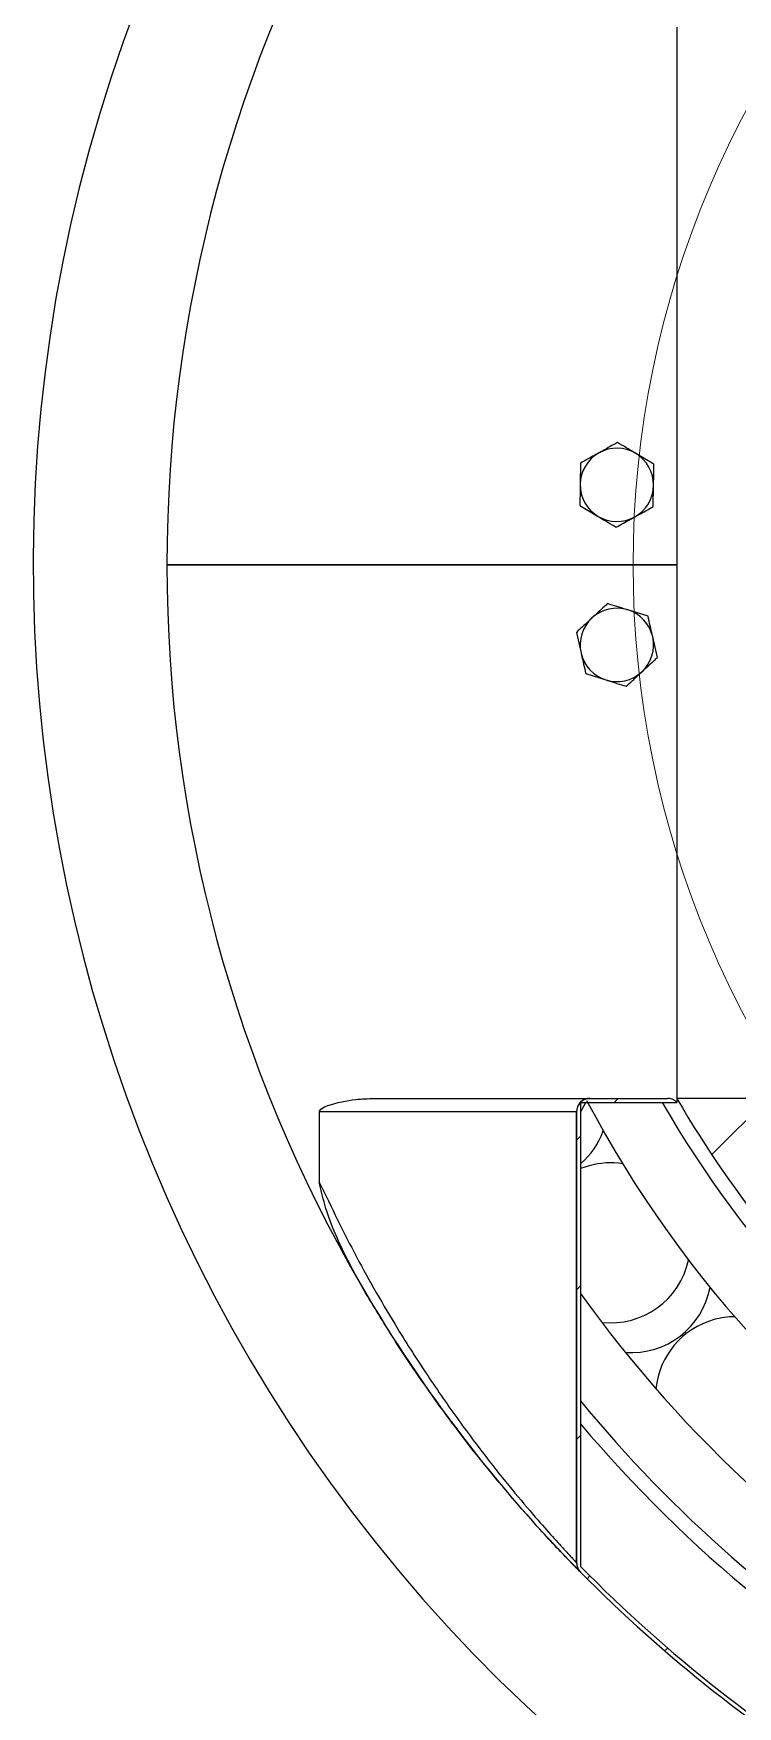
# Model space of a CAD drawing. Header units: millimetres. Extents: x -15 to 1174, y 15 to 856.
# Drawn here: x 87.4 to 108.5, y 372 to 422.2 of the extents above; entities that cross this region are included whole.
import ezdxf

# ---------------------------------------------------------------- set-up
doc = ezdxf.new("R2010")
doc.units = ezdxf.units.MM
doc.layers.get('0').update_dxf_attribs({"lineweight": 25})

# ---------------------------------------------------------------- blocks, each defined once
blk = doc.blocks.new('SW_HATCH_1')
at = {"color": 0, "linetype": 'Continuous', "lineweight": 18}
for p, q in [((-50.49166512365566, 7.879999663292613), (-50.37166512285546, 7.999999664092837)), ((-47.56884666449199, 6.312690061923152), (-45.88153703238079, 7.999999694034346)), ((-51.62037494026389, 6.751289846686667), (-51.50037491572912, 6.871289871221337)), ((-51.62037491032109, 2.261161816094995), (-51.50037488578626, 2.381161840629817)), ((-51.6203748803781, -2.228966214496732), (-51.5003748558433, -2.108966189961916)), ((-51.30687233574907, -6.405591730403505), (-51.22201952200667, -6.320738916661123)), ((-48.97881039475085, -8.56765784993986), (-48.89372467229303, -8.48257212748202))]:
    blk.add_line(p, q, dxfattribs=at)

msp = doc.modelspace()

# ---------------------------------------------------------------- linework, layer by layer
at = {"color": 7, "linetype": 'Continuous', "lineweight": 25}
for p, q in [((106.679578107965, 422.3668069879267), (106.6795782154743, 406.2450934778298)), ((105.9888726680808, 409.2638010827503), (105.4436407940448, 409.5894627735693)), ((103.7891144513909, 409.2964168474694), (103.7796990911216, 408.6614013481907)), ((105.9700419475411, 407.9937700841929), (105.9794573078108, 408.6287855834713)), ((103.770283730852, 408.026385848912), (104.3155156048885, 407.700724158092)), ((106.6795782154734, 406.2452169411229), (91.39238918323932, 406.2452168391788)), ((91.39238918798286, 406.2450933758856), (106.6795782154743, 406.2450934778298)), ((106.6795782154734, 406.2452169411229), (106.6795783229607, 390.1268069879267)), ((105.8129149542534, 404.706736456031), (105.2065318754804, 404.8955032304104)), ((103.6668120739241, 404.2227504778816), (103.8065267913092, 403.6032239400488)), ((106.0923443890226, 403.467683380365), (105.952629671638, 404.0872099181977)), ((103.946241508694, 402.9836974022157), (104.5526245874678, 402.7949306278355)), ((103.6732884923863, 389.846806967879), (95.9605472740467, 389.8468069164458)), ((95.9605472740467, 389.8468069164458), (95.96054728813196, 387.7346296990114)), ((97.59558215386917, 390.2468069273492), (104.0732884897188, 390.2468069705464)), ((103.673294952633, 389.846806967879), (103.6732884923862, 389.846806967879)), ((103.6732885825798, 376.3216983055949), (103.6732884923862, 389.846806967879)), ((103.673294952633, 389.846806967879), (103.6732950428266, 376.3216918455221)), ((103.7932949780523, 389.8341748034423), (103.9447719051794, 390.1268069696892)), ((103.7932949761009, 390.1268069686793), (103.7932950689265, 376.207002892691)), ((103.7932949761009, 390.1268069686793), (106.6803967515773, 390.1268069879322)), ((104.0732950351957, 390.2468069705465), (106.3947395371766, 390.2468069860273)), ((106.6795763394262, 390.2468069879266), (106.6803892605282, 390.246806987932)), ((106.6795763394262, 390.2468069879266), (106.6803892605376, 390.2453990498786)), ((106.6803892605282, 390.246806987932), (106.6803892605376, 390.2453990498786)), ((106.6803892605282, 390.246806987932), (106.6803964217932, 390.2468069879321)), ((106.6803892605376, 390.2453990498786), (106.6803964218027, 390.2453866476653)), ((106.6803964217932, 390.2468069879321), (106.6803964218027, 390.2453866476653)), ((115.7122948123491, 390.2468070481622), (106.6803964217932, 390.2468069879321)), ((104.0451752779713, 388.2274136842076), (103.7932949893329, 388.142572352604)), ((103.6732885825797, 376.3217114068682), (103.6732885825798, 376.3216983055949)), ((103.6732885825798, 376.3216983055949), (103.6732950428266, 376.3216918455221)), ((103.7886087991762, 376.040704676646), (103.7886021922394, 376.0407113705677))]:
    msp.add_line(p, q, dxfattribs=at)
at = {"color": 7, "linetype": 'Continuous', "lineweight": 18}
msp.add_circle((134.392389153832, 406.2468071727379), 29.0290520173001, dxfattribs=at)
at = {"color": 7, "linetype": 'Continuous', "lineweight": 25}
for centre, radius, start, end in [((134.3923891538307, 406.2468071727323), 47.00000000000001, 14.79249742348322, 154.834968234325), ((134.3923891538305, 406.2468071727324), 42.99999999999998, 149.7430985764233, 180.0022835657284), ((134.3923891538307, 406.2468071727323), 47, 154.834968234325, 242.0899445491411), ((104.8795781994657, 408.6450934658316), 1.099999999999462, 119.1505390334883, 179.1505390335075), ((104.8795781994657, 408.6450934658316), 1.100000000000203, 59.15053903340136, 119.1505390334883), ((104.8795781994657, 408.6450934658316), 1.100000000000587, 359.1505390334529, 59.15053903340136), ((104.8795781994657, 408.6450934658316), 1.100000000000718, 179.1505390335075, 239.1505390335362), ((104.8795781994657, 408.6450934658316), 1.100000000000762, 299.150539033491, 359.1505390334529), ((104.8795781994657, 408.6450934658316), 1.100000000000762, 239.1505390335362, 299.150539033491), ((134.3923891538304, 406.2468071727323), 42.99999999999991, 180.00211905583, 210.2569021877431), ((104.8795782314729, 403.8452169291236), 1.100000000000156, 72.70865864437951, 132.7086586444678), ((104.8795782314729, 403.8452169291236), 1.100000000000564, 12.70865864442904, 72.70865864437951), ((104.8795782314729, 403.8452169291236), 1.099999999999449, 132.7086586444678, 192.7086586444855), ((104.8795782314729, 403.8452169291236), 1.10000000000076, 312.7086586444664, 12.70865864442904), ((104.8795782314729, 403.8452169291236), 1.100000000000774, 192.7086586444855, 252.7086586445159), ((104.8795782314729, 403.8452169291236), 1.100000000000774, 252.7086586445159, 312.7086586444664), ((104.0732884923863, 389.8468069705464), 0.4000000000000199, 90.00000038207979, 180.0000003820826), ((134.3923891538307, 406.2468071727324), 34.39999999999997, 207.8274763954814, 238.4491223768626), ((134.3923891538307, 406.2468071727324), 32.43999999999997, 209.7962649798152, 236.2982261009579), ((134.3923891538306, 406.2468071727322), 32, 210.0029369553965, 228.5903782728126), ((102.2169778850198, 390.0992714572469), 2.40000000000001, 311.0561851071859, 339.9003934840325), ((104.6841643412576, 385.9140410430189), 2.399999999999989, 81.1381661291121, 105.4409703622819), ((104.6841643412576, 385.9140410430189), 2.400000000000032, 263.9862135267459, 347.638511437556), ((134.3923891538304, 406.2468071727324), 43.00000000000004, 210.2569021877431, 224.6253086337533), ((134.3923891538307, 406.2468071727324), 37.60000000000026, 215.5305576645622, 239.8879426409397), ((105.3136055823416, 385.0236041627601), 2.400000000000003, 265.7217797837473, 349.374077694558), ((108.436009116314, 381.3015403802519), 2.399999999999982, 105.4409703622812, 174.2641482504444), ((108.436009116314, 381.3015403802519), 2.399999999999982, 90.61185033963449, 105.4409703622812), ((134.3923891538307, 406.2468071727324), 39.56, 219.3320584732561, 238.203341669047), ((134.3923891538304, 406.2468071727324), 40.00000000000002, 220.0950227348636, 241.2702028248807), ((104.0732885825798, 376.3216983082623), 0.4000000000000171, 180.0000003820907, 224.6252961015347), ((134.3923891538304, 406.2468071727324), 42.99999999999996, 224.6253086337533, 238.9270630654939), ((134.3923891538304, 406.2468071727324), 42.87999999999991, 224.4715597153511, 239.3187851633899)]:
    msp.add_arc(centre, radius, start, end, dxfattribs=at)
for points, knots in [([(104.8984089200061, 409.9151244643882), (104.8613520303047, 409.8944560300223), (104.6807776351484, 409.7937408846191), (104.4930023432789, 409.6890094479829), (104.3437616856991, 409.6057706559287)], [0, 0, 0, 0, 0.2052167455371773, 1, 1, 1, 1]), ([(105.4436407940448, 409.5894627735693), (105.430724845209, 409.5971773440788), (105.2466065345598, 409.7071494187321), (105.0661792148674, 409.8149169004213), (104.8984089200061, 409.9151244643882)], [0, 0, 0, 0, 0.0701502680004945, 1, 1, 1, 1]), ([(104.3437616856991, 409.6057706559287), (104.3011030672302, 409.5819778642753), (104.113435141359, 409.4773063108927), (103.9304812595904, 409.3752640097753), (103.7891144513909, 409.2964168474694)], [0, 0, 0, 0, 0.2273090527901248, 1, 1, 1, 1]), ([(105.9794573078108, 408.6287855834713), (105.9796803474338, 408.6438284085317), (105.9828598024708, 408.858265580182), (105.9859755194669, 409.0684039634166), (105.9888726680808, 409.2638010827503)], [0, 0, 0, 0, 0.07015026799966843, 1, 1, 1, 1]), ([(103.7796990911216, 408.6614013481907), (103.7794760514984, 408.6463585231306), (103.7762965964573, 408.4319213514805), (103.7731808794636, 408.2217829682459), (103.770283730852, 408.026385848912)], [0, 0, 0, 0, 0.07015026799845607, 1, 1, 1, 1]), ([(105.4153947132331, 407.6844162757329), (105.5646353708124, 407.7676550677874), (105.7524106626818, 407.8723865044242), (105.9329850578392, 407.9731016498268), (105.9700419475411, 407.9937700841929)], [0, 0, 0, 0, 0.7947832544605883, 0.9999999999999999, 0.9999999999999999, 0.9999999999999999, 0.9999999999999999]), ([(104.3155156048885, 407.700724158092), (104.3284315537237, 407.6930095875831), (104.5125498643737, 407.5830375129322), (104.692977184065, 407.4752700312419), (104.8607474789261, 407.3750624672736)], [0, 0, 0, 0, 0.0701502679969208, 1, 1, 1, 1]), ([(104.8607474789261, 407.3750624672736), (105.0021142871252, 407.45390962958), (105.185068168893, 407.5559519306981), (105.3727360947644, 407.6606234840798), (105.4153947132331, 407.6844162757329)], [0, 0, 0, 0, 0.7726909472110367, 1, 1, 1, 1]), ([(104.6001487967047, 405.0842700047891), (104.5689699195274, 405.0554902398241), (104.4170384721416, 404.9152494183956), (104.2590483437395, 404.7694161115551), (104.1334804353151, 404.6535102413354)], [0, 0, 0, 0, 0.2052167455371751, 1, 1, 1, 1]), ([(105.2065318754804, 404.8955032304104), (105.1921673212544, 404.8999749095542), (104.9873989770213, 404.9637192012191), (104.7867355917351, 405.0261856210502), (104.6001487967047, 405.0842700047891)], [0, 0, 0, 0, 0.07015026800049243, 1, 1, 1, 1]), ([(104.1334804353151, 404.6535102413354), (104.0975883829462, 404.6203799645318), (103.9396885900064, 404.4746300421375), (103.7857550933009, 404.3325412225086), (103.6668120739241, 404.2227504778816)], [0, 0, 0, 0, 0.2273090527901248, 0.9999999999999999, 0.9999999999999999, 0.9999999999999999, 0.9999999999999999]), ([(105.952629671638, 404.0872099181977), (105.9493199822615, 404.1018858266432), (105.9021399860779, 404.3110925604733), (105.8559057998898, 404.5161053596552), (105.8129149542534, 404.706736456031)], [0, 0, 0, 0, 0.07015026799966848, 0.9999999999999999, 0.9999999999999999, 0.9999999999999999, 0.9999999999999999]), ([(103.8065267913092, 403.6032239400488), (103.8098364806854, 403.5885480316034), (103.857016476865, 403.3793412977726), (103.9032506630555, 403.1743284985914), (103.946241508694, 402.9836974022157)], [0, 0, 0, 0, 0.07015026799845583, 1, 1, 1, 1]), ([(105.6256760276319, 403.0369236169106), (105.7512439360559, 403.1528294871305), (105.9092340644577, 403.2986627939717), (106.0611655118447, 403.4389036153997), (106.0923443890226, 403.467683380365)], [0, 0, 0, 0, 0.7947832544605908, 0.9999999999999999, 0.9999999999999999, 0.9999999999999999, 0.9999999999999999]), ([(105.1590076662423, 402.606163853457), (105.2779506856185, 402.7159545980846), (105.4318841823231, 402.8580434177139), (105.5897839752632, 403.0037933401073), (105.6256760276319, 403.0369236169106)], [0, 0, 0, 0, 0.7726909472110415, 1, 1, 1, 1]), ([(104.5526245874678, 402.7949306278355), (104.566989141693, 402.7904589486922), (104.7717574859264, 402.7267146570297), (104.9724208712118, 402.6642482371973), (105.1590076662423, 402.606163853457)], [0, 0, 0, 0, 0.07015026799690995, 0.9999999999999999, 0.9999999999999999, 0.9999999999999999, 0.9999999999999999]), ([(95.9605472740467, 389.8468069164458), (95.96149360577627, 389.8548973105082), (95.96368277537387, 389.8736129935614), (95.98535435928132, 389.9069166415066), (96.06437388371462, 389.9729974587171), (96.42002133189364, 390.1137894322694), (96.94977381541393, 390.2188414117422), (97.41532861202336, 390.2390013866996), (97.59558215386917, 390.2468069273492)], [0, 0, 0, 0, 0.01399600223964488, 0.03237725380324151, 0.06696845764521207, 0.1915747634714567, 0.686993854938146, 1, 1, 1, 1]), ([(104.0732950351957, 390.2468069705465), (104.0726105728239, 390.2468058160228), (104.0271583510567, 390.2467291490364), (103.9362848486514, 390.2307571127197), (103.8170403413773, 390.1638809247041), (103.7377554177527, 390.0737675131365), (103.686525176418, 389.9672771662233), (103.6733804289498, 389.8930789869419), (103.6732963426035, 389.8475594189135), (103.673294952633, 389.846806967879)], [0, 0, 0, 0, 0.003282362576550939, 0.2179676749358724, 0.4326529865579307, 0.6473382695525439, 0.781706363042611, 0.9963915458763546, 1, 1, 1, 1]), ([(106.6803967515773, 390.1268069879322), (106.6576537638329, 390.1471361633596), (106.6139210750476, 390.1862273114627), (106.5201853371194, 390.2316249340652), (106.4446469185997, 390.2464984936682), (106.3973104884696, 390.2467910942131), (106.3947395371766, 390.2468069860273)], [0, 0, 0, 0, 0.2871776774913161, 0.5522164518109608, 0.9756798370932319, 0.9999999999999999, 0.9999999999999999, 0.9999999999999999, 0.9999999999999999]), ([(97.25007226577439, 384.5800516198763), (97.12207193746401, 384.813899266534), (96.68547375293143, 385.6115336111934), (96.20334917434138, 386.657481013496), (96.01115274841847, 387.5101273037519), (95.96054728813196, 387.7346296990114)], [0, 0, 0, 0, 0.2340500785036091, 0.7983248223914048, 1, 1, 1, 1]), ([(95.96054728813196, 387.7346296990114), (96.32409562294104, 386.9822387658196), (97.05093310770565, 385.4779933022063), (98.16337437066815, 383.5477290146964), (99.20474261595857, 381.9185591435458), (100.1380589912469, 380.5767393211577), (101.0258675343408, 379.3942662370175), (101.8356365296469, 378.3904631110376), (102.4966782504858, 377.6139618266882), (103.0207777845493, 377.0252434362812), (103.387480291741, 376.6258590175434), (103.6207232358701, 376.3769527426312), (103.655769084784, 376.3401227847191), (103.6732885825797, 376.3217114068682)], [0, 0, 0, 0, 0.1389174357803613, 0.2777358330236002, 0.3743865008283774, 0.4712348919094957, 0.5676127555941451, 0.6510423830108976, 0.7343651391869045, 0.803669216579057, 0.8729065214121042, 0.9364656874641657, 1, 1, 1, 1]), ([(103.7886021922394, 376.0407113705677), (103.7702299107171, 376.0592120043323), (103.7334786695258, 376.0962199966629), (103.4880066465951, 376.3472570178538), (103.101961853106, 376.7501429763608), (102.5506377138525, 377.3436117228482), (101.8544797933285, 378.1271193305527), (101.0027902845762, 379.1388922262562), (100.0678186423384, 380.3313792328954), (99.0856453363774, 381.6865801335351), (98.13353703342034, 383.1042042156043), (97.5406982560378, 384.0945544851268), (97.25007226577439, 384.5800516198763)], [0, 0, 0, 0, 0.07873646001903749, 0.1575015399802184, 0.2429825189261268, 0.328540787641088, 0.43086890217455, 0.5333223072239075, 0.650814044375384, 0.7688821781987357, 0.8866996418063726, 1, 1, 1, 1]), ([(103.6732950428266, 376.3216918455221), (103.6777397974562, 376.2767840521836), (103.6866293066675, 376.1869684659906), (103.739465394961, 376.0939567002697), (103.7792056836392, 376.0508939368063), (103.7886087991762, 376.040704676646)], [0, 0, 0, 0, 0.4329091342496396, 0.8658182638329187, 1, 1, 1, 1])]:
    msp.add_open_spline(points, degree=3, knots=knots, dxfattribs=at)

# ---------------------------------------------------------------- block references
at = {"color": 7, "linetype": 'Continuous', "lineweight": 18}
msp.add_blockref('SW_HATCH_1', (155.2936698985578, 382.2468073121145), dxfattribs=at)

doc.saveas('drawing.dxf')
